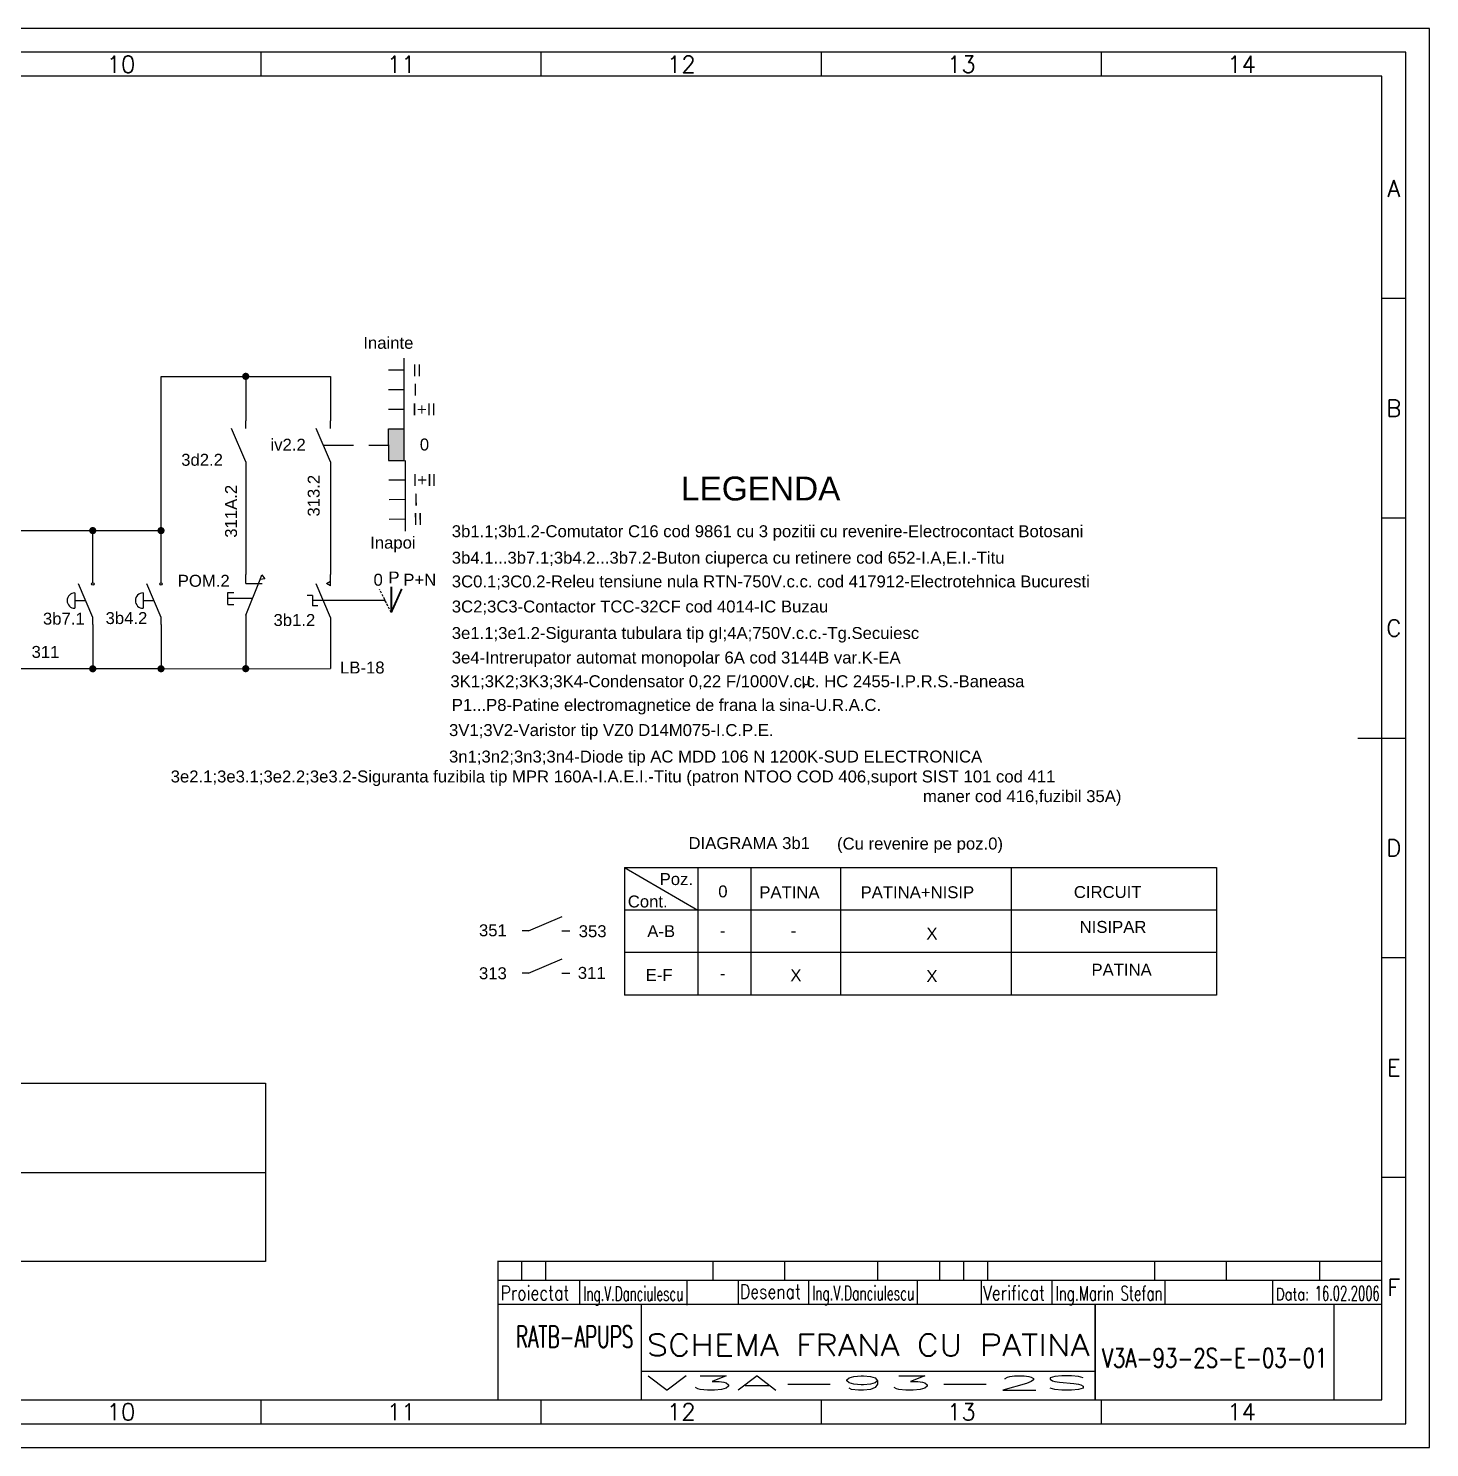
# Model space of a CAD drawing. Header units: millimetres. Extents: x 2692 to 3533, y 1475 to 1772.
# Drawn here: x 3239.8 to 3533.1, y 1475.4 to 1772.4 of the extents above; entities that cross this region are included whole.
import ezdxf
from ezdxf.enums import TextEntityAlignment as Align

# ---------------------------------------------------------------- set-up
doc = ezdxf.new("R2010")
doc.units = ezdxf.units.MM
doc.linetypes.add('DASHED', pattern=[0.75, 0.5, -0.25])
doc.linetypes.add('DASHED2', pattern=[9.525, 6.35, -3.175])
doc.layers.add('INDICATOR', color=7, linetype='Continuous')
doc.styles.add('ISO', font='SIMPLEX.shx')
doc.styles.add('ROMANS', font='ROMANS.shx', dxfattribs={"width": 0.8})
doc.styles.get("Standard").update_dxf_attribs({"font": 'arial.ttf'})

# ---------------------------------------------------------------- blocks, each defined once
blk = doc.blocks.new('4a4')
at = {"color": 70}
for p, q in [((-244.6, 287), (-244.6, 292)), ((-185.96, 287), (-185.96, 292)), ((-127.32, 287), (-127.32, 292)), ((-68.68, 287), (-68.68, 292)), ((-5, 240.5), (-10, 240.5)), ((-5, 194.5), (-10, 194.5)), ((-15, 148.5), (-5, 148.5)), ((-5, 102.5), (-10, 102.5)), ((-5, 56.5), (-10, 56.5)), ((-244.6, 5), (-244.6, 10)), ((-185.96, 5), (-185.96, 10)), ((-127.32, 5), (-127.32, 10)), ((-68.68, 5), (-68.68, 10))]:
    blk.add_line(p, q, dxfattribs=at)
at = {"color": 240}
for points in [[(0, 0), (0, 297), (-841, 297), (-841, 0)], [(-5, 5), (-5, 292), (-836, 292), (-836, 5)]]:
    blk.add_lwpolyline(points, close=True, dxfattribs=at)
at = {"color": 70}
blk.add_lwpolyline([(-831, 287), (-831, 10), (-10, 10), (-10, 287)], close=True, dxfattribs=at)
at = {"color": 50, "style": 'ISO'}
for s, p in [('10', (-273.92, 289.48)), ('11', (-215.28, 289.48)), ('12', (-156.64, 289.48)), ('13', (-98, 289.48)), ('14', (-39.36, 289.48)), ('A', (-7.5, 263.5)), ('B', (-7.5, 217.5)), ('C', (-7.5, 171.5)), ('D', (-7.5, 125.5)), ('E', (-7.5, 79.5)), ('F', (-7.5, 33.5)), ('10', (-273.92, 7.48)), ('11', (-215.28, 7.48)), ('12', (-156.64, 7.48)), ('13', (-98, 7.48)), ('14', (-39.36, 7.48))]:
    blk.add_text(s, height=3.5, dxfattribs=at).set_placement(p, align=Align.MIDDLE)
blk = doc.blocks.new('indic-el')
at = {"layer": 'INDICATOR', "color": 1}
for p, q in [((-180, 25), (-180, 29)), ((-175, 25), (-175, 29)), ((-140, 25), (-140, 29)), ((-125, 25), (-125, 29)), ((-105.5, 25), (-105.5, 29)), ((-87.5, 25), (-87.5, 29)), ((-82.5, 25), (-82.5, 29)), ((-47.5, 25), (-47.5, 29)), ((-32.5, 25), (-32.5, 29)), ((-13, 25), (-13, 29)), ((-167.9, 20), (-167.9, 25)), ((-145.42, 19.8), (-145.42, 24.8)), ((-134.65, 20.08), (-134.65, 25.08)), ((-119.93, 20), (-119.93, 25)), ((-97.19, 20), (-97.19, 25)), ((-83.77, 20), (-83.77, 25)), ((-69.03, 20), (-69.03, 25)), ((-45.33, 20), (-45.33, 25)), ((-22.83, 20), (-22.83, 25)), ((-155, 6), (-60, 6))]:
    blk.add_line(p, q, dxfattribs=at)
at = {"layer": 'INDICATOR'}
blk.add_line((-92.5, 25), (-92.5, 29), dxfattribs=at)
at = {"layer": 'INDICATOR', "const_width": 0.3, "flags": 128}
for points in [[(0, 29), (-185, 29), (-185, 0)], [(0, 25), (-185, 25)], [(0, 20), (-185, 20)], [(-155, 0), (-155, 20)], [(-60, 0), (-60, 20)], [(-10, 0), (-10, 20)]]:
    blk.add_lwpolyline(points, dxfattribs=at)
at = {"layer": 'INDICATOR', "color": 1, "style": 'ROMANS', "width": 0.8}
for s, height, p in [('Proiectat', 3, (-184.48, 20.88)), ('Desenat', 3, (-134.37, 21.17)), ('Verificat', 3, (-83.49, 20.88)), ('Data:', 2.5, (-22.15, 20.88))]:
    blk.add_text(s, height=height, dxfattribs=at).set_placement(p)
at = {"layer": 'INDICATOR', "style": 'ROMANS', "width": 0.570908}
blk.add_text('RATB-APUPS', height=4.5, dxfattribs=at).set_placement((-181.28, 10.96), (-156.69, 10.96), align=Align.FIT)
at = {"layer": 'INDICATOR', "color": 1, "style": 'ROMANS'}
for tag, height, width, p, p2 in [('DESENAT', 3, 1.116423, (-119.25, 20.84), (-97.88, 20.84)), ('VERIFICAT', 3, 1.074468, (-68.34, 20.8), (-45.93, 20.8)), ('DATA', 3, 1.321041, (-14.04, 20.81), (-0.45, 20.81)), ('PROIECTAT', 3, 0.908325, (-167.12, 20.74), (-146.23, 20.74)), ('NUME_DESEN', 4.5, 2.080219, (-153.9, 9.22), (-61.18, 9.22)), ('NUMAR', 4, 2.383056, (-58.61, 6.76), (-11.4, 6.76)), ('ANS', 3, 11.421134, (-154.04, 2.01), (-61.04, 2.01))]:
    blk.add_attdef(tag, text='', height=height, dxfattribs=dict(at, width=width)).set_placement(p, p2, align=Align.FIT)

msp = doc.modelspace()

# ---------------------------------------------------------------- hatches: boundary and pattern name
msp.add_hatch(color=1).paths.add_polyline_path([(3318.45, 1688.54), (3315.14, 1688.54), (3315.14, 1685.23), (3315.18, 1681.92), (3318.45, 1681.96)])

# ---------------------------------------------------------------- linework, layer by layer
at = {"color": 1}
for p, q in [((3318.45, 1681.96), (3318.45, 1703.33)), ((3267.55, 1666.9), (3267.55, 1699.55)), ((3267.55, 1699.55), (3285.29, 1699.55)), ((3285.29, 1699.55), (3303.02, 1699.55)), ((3285.29, 1699.55), (3285.29, 1690.26)), ((3303.02, 1699.55), (3303.02, 1690.26)), ((3318.45, 1700.86), (3315.14, 1700.84)), ((3318.45, 1696.75), (3315.14, 1696.73)), ((3285.29, 1688.62), (3285.29, 1690.26)), ((3303.02, 1688.62), (3303.02, 1690.26)), ((3318.45, 1692.64), (3315.14, 1692.62)), ((3285.29, 1681.64), (3282.29, 1688.64)), ((3303.02, 1681.64), (3300.02, 1688.64)), ((3315.14, 1688.54), (3318.45, 1688.54)), ((3315.14, 1685.23), (3315.14, 1688.54)), ((3315.14, 1685.23), (3315.18, 1681.92)), ((3285.29, 1681.64), (3285.29, 1680.26)), ((3303.02, 1681.64), (3303.02, 1680.26)), ((3315.18, 1681.92), (3318.49, 1681.96)), ((3318.72, 1667.18), (3318.72, 1681.97)), ((3285.29, 1680.26), (3285.29, 1658.07)), ((3303.02, 1680.26), (3303.02, 1658.07)), ((3318.54, 1677.86), (3315.23, 1677.83)), ((3318.6, 1673.75), (3315.29, 1673.73)), ((3318.65, 1669.64), (3315.34, 1669.62)), ((3237.88, 1667.28), (3267.93, 1667.28)), ((3253.27, 1656.37), (3253.27, 1666.9)), ((3267.55, 1656.37), (3267.55, 1666.9)), ((3285.29, 1656.23), (3285.29, 1658.07)), ((3288.29, 1657.07), (3288.66, 1658)), ((3288.66, 1658), (3289.28, 1657.21)), ((3303.02, 1657.62), (3303.02, 1658.07)), ((3303.02, 1655.7), (3303.02, 1657.62)), ((3253.27, 1649.12), (3250.27, 1656.12)), ((3267.55, 1649.12), (3264.55, 1656.12)), ((3281.54, 1654.32), (3282.79, 1654.32)), ((3281.54, 1651.82), (3281.54, 1654.32)), ((3285.29, 1649.57), (3288.29, 1657.07)), ((3289.28, 1657.21), (3288.29, 1657.07)), ((3302.16, 1656.2), (3303.02, 1656.7)), ((3303.02, 1655.7), (3302.16, 1656.2)), ((3249.52, 1654.24), (3249.52, 1651.01)), ((3249.52, 1652.62), (3251.77, 1652.63)), ((3263.8, 1654.24), (3263.8, 1651.01)), ((3263.8, 1652.62), (3266.05, 1652.63)), ((3286.69, 1653.07), (3281.54, 1653.07)), ((3281.54, 1651.82), (3282.79, 1651.82)), ((3299.27, 1653.69), (3298.18, 1653.69)), ((3299.27, 1653.69), (3299.27, 1651.56)), ((3314.49, 1652.62), (3299.27, 1652.62)), ((3300.36, 1651.56), (3299.27, 1651.56)), ((3253.27, 1647.62), (3253.27, 1649.12)), ((3267.55, 1647.62), (3267.55, 1649.12)), ((3285.29, 1649.57), (3285.29, 1638.38)), ((3303.02, 1649.12), (3303.02, 1638.4)), ((3253.27, 1647.62), (3253.27, 1638.36)), ((3267.55, 1647.62), (3267.55, 1638.36)), ((3267.55, 1638.36), (3238.24, 1638.36)), ((3267.18, 1638.36), (3303.02, 1638.4)), ((3364.59, 1596.76), (3488.49, 1596.76)), ((3364.59, 1596.76), (3364.59, 1570.05)), ((3364.59, 1596.76), (3379.93, 1587.86)), ((3379.93, 1596.76), (3379.93, 1570.05)), ((3391, 1596.76), (3391, 1570.05)), ((3409.79, 1596.76), (3409.79, 1570.05)), ((3445.49, 1596.76), (3445.49, 1570.05)), ((3488.49, 1596.76), (3488.49, 1570.05)), ((3344.5, 1583.53), (3351.5, 1586.53)), ((3488.49, 1587.86), (3364.59, 1587.86)), ((3344.5, 1583.53), (3343.12, 1583.53)), ((3351.48, 1583.53), (3353.12, 1583.53)), ((3344.5, 1574.63), (3351.5, 1577.63)), ((3488.49, 1578.95), (3364.59, 1578.95)), ((3344.5, 1574.63), (3343.12, 1574.63)), ((3351.48, 1574.63), (3353.12, 1574.63)), ((3488.49, 1570.05), (3364.59, 1570.05)), ((2712.83, 1551.61), (3289.45, 1551.61)), ((3289.45, 1551.61), (3289.45, 1514.31)), ((3094.28, 1532.96), (3289.45, 1532.96)), ((3289.45, 1514.31), (2712.83, 1514.31))]:
    msp.add_line(p, q, dxfattribs=at)
at = {"color": 1, "linetype": 'DASHED2'}
msp.add_line((3301.52, 1685.14), (3315.14, 1685.14), dxfattribs=at)
at = {"color": 1, "linetype": 'DASHED'}
msp.add_line((3315.74, 1650.13), (3313.3, 1654.97), dxfattribs=at)
at = {"color": 1, "const_width": 0.75}
for points in [[(3284.91, 1699.55, 1), (3285.66, 1699.55, 1)], [(3252.89, 1667.27, 1), (3253.64, 1667.27, 1)], [(3267.18, 1667.27, 1), (3267.93, 1667.27, 1)], [(3252.89, 1638.35, 1), (3253.64, 1638.35, 1)], [(3267.18, 1638.36, 1), (3267.93, 1638.36, 1)], [(3284.91, 1638.38, 1), (3285.66, 1638.38, 1)]]:
    msp.add_lwpolyline(points, format="xyb", close=True, dxfattribs=at)
at = {"color": 1, "flags": 128}
for points in [[(3285.29, 1656.23), (3288.7, 1656.23)], [(3303.02, 1649.12), (3300.02, 1656.12)]]:
    msp.add_lwpolyline(points, dxfattribs=at)
at = {"color": 1, "const_width": 0.4, "flags": 128}
for points in [[(3315.74, 1650.13), (3315.76, 1655.55)], [(3315.74, 1650.13), (3317.95, 1655.08)]]:
    msp.add_lwpolyline(points, dxfattribs=at)
at = {"color": 1}
for centre in [(3253.27, 1656.1), (3267.55, 1656.1)]:
    msp.add_circle(centre, 0.273, dxfattribs=at)
for centre in [(3249.52, 1652.62), (3263.8, 1652.62)]:
    msp.add_arc(centre, 1.61, 90, 270, dxfattribs=at)

# ---------------------------------------------------------------- block references
msp.add_blockref('4a4', (3533.1, 1475.37))
ref = msp.add_blockref('indic-el', (3523.1, 1485.37), dxfattribs=at)
ref.add_attrib('NUME_DESEN', 'SCHEMA FRANA CU PATINA', dxfattribs={"layer": 'INDICATOR', "color": 1, "height": 4.5, "style": 'ROMANS', "width": 1.008591}).set_placement((3369.2, 1494.59), (3461.92, 1494.59), align=Align.FIT)
ref.add_attrib('ANS', 'V3A-93-2S', dxfattribs={"layer": 'INDICATOR', "color": 1, "height": 3, "style": 'ROMANS', "width": 3.518944}).set_placement((3369.06, 1487.38), (3462.07, 1487.38), align=Align.FIT)
ref.add_attrib('NUMAR', 'V3A-93-2S-E-03-01', dxfattribs={"layer": 'INDICATOR', "color": 1, "height": 4, "style": 'ROMANS', "width": 0.696174}).set_placement((3464.49, 1492.13), (3511.7, 1492.13), align=Align.FIT)
ref.add_attrib('DESENAT', 'Ing.V.Danciulescu', dxfattribs={"layer": 'INDICATOR', "color": 1, "height": 3, "style": 'ROMANS', "width": 0.566669}).set_placement((3403.85, 1506.21), (3425.22, 1506.21), align=Align.FIT)
ref.add_attrib('VERIFICAT', 'Ing.Marin Stefan', dxfattribs={"layer": 'INDICATOR', "color": 1, "height": 3, "style": 'ROMANS', "width": 0.612783}).set_placement((3454.77, 1506.17), (3477.18, 1506.17), align=Align.FIT)
ref.add_attrib('DATA', '16.02.2006', dxfattribs={"layer": 'INDICATOR', "color": 1, "height": 3, "style": 'ROMANS', "width": 0.537373}).set_placement((3509.06, 1506.18), (3522.65, 1506.18), align=Align.FIT)
ref.add_attrib('PROIECTAT', 'Ing.V.Danciulescu', dxfattribs={"layer": 'INDICATOR', "color": 1, "height": 3, "style": 'ROMANS', "width": 0.553941}).set_placement((3355.98, 1506.11), (3376.87, 1506.11), align=Align.FIT)

# ---------------------------------------------------------------- texts
for s, p in [('Inainte', (3309.9, 1705.32)), ('II', (3320.17, 1699.59)), ('I', (3320.3, 1695.54)), ('I+II', (3320.15, 1691.41)), ('iv2.2', (3290.47, 1684)), ('0', (3321.73, 1684.04)), ('3d2.2', (3271.78, 1680.84)), ('I+II', (3320.24, 1676.63)), ('3b1.1;3b1.2-Comutator C16 cod 9861 cu 3 pozitii cu revenire-Electrocontact Botosani', (3328.42, 1665.89)), ('Inapoi', (3311.33, 1663.51)), ('3b4.1...3b7.1;3b4.2...3b7.2-Buton ciuperca cu retinere cod 652-I.A,E.I.-Titu', (3328.42, 1660.35)), ('POM.2', (3271.06, 1655.52)), ('0', (3312.04, 1655.74)), ('P', (3315.15, 1656.21)), ('P+N', (3318.27, 1655.75)), ('3C0.1;3C0.2-Releu tensiune nula RTN-750V.c.c. cod 417912-Electrotehnica Bucuresti', (3328.42, 1655.39)), ('3C2;3C3-Contactor TCC-32CF cod 4014-IC Buzau', (3328.42, 1650.14)), ('3b7.1', (3242.84, 1647.6)), ('3b4.2', (3255.95, 1647.72)), ('3b1.2', (3291.1, 1647.31)), ('3e1.1;3e1.2-Siguranta tubulara tip gI;4A;750V.c.c.-Tg.Secuiesc', (3328.42, 1644.59)), ('311', (3240.46, 1640.64)), ('LB-18', (3305.03, 1637.37)), ('3e4-Intrerupator automat monopolar 6A cod 3144B var.K-EA', (3328.42, 1639.46)), ('3K1;3K2;3K3;3K4-Condensator 0,22 F/1000V.c.c. HC 2455-I.P.R.S.-Baneasa', (3328.13, 1634.5)), ('P1...P8-Patine electromagnetice de frana la sina-U.R.A.C.', (3328.42, 1629.54)), ('3V1;3V2-Varistor tip VZ0 D14M075-I.C.P.E.', (3327.84, 1624.28)), ('3n1;3n2;3n3;3n4-Diode tip AC MDD 106 N 1200K-SUD ELECTRONICA', (3327.84, 1618.74)), ('3e2.1;3e3.1;3e2.2;3e3.2-Siguranta fuzibila tip MPR 160A-I.A.E.I.-Titu (patron NTOO COD 406,suport SIST 101 cod 411', (3269.58, 1614.57)), ('maner cod 416,fuzibil 35A)', (3427.05, 1610.45)), ('DIAGRAMA 3b1', (3377.97, 1600.63)), ('(Cu revenire pe poz.0)', (3409.06, 1600.53)), ('Poz.', (3371.93, 1593.1)), ('0', (3384.2, 1590.52)), ('PATINA', (3392.79, 1590.35)), ('PATINA+NISIP', (3413.99, 1590.34)), ('CIRCUIT', (3458.63, 1590.39)), ('Cont.', (3365.26, 1588.41)), ('351', (3334.11, 1582.38)), ('353', (3354.99, 1582.19)), ('A-B', (3369.34, 1582.2)), ('-', (3384.54, 1582.3)), ('-', (3399.36, 1582.3)), ('X', (3427.76, 1581.69)), ('NISIPAR', (3459.85, 1583.09)), ('313', (3334.11, 1573.39)), ('311', (3354.8, 1573.47)), ('E-F', (3369.02, 1573.04)), ('-', (3384.54, 1573.4)), ('X', (3399.29, 1572.96)), ('X', (3427.76, 1572.79)), ('PATINA', (3462.32, 1574.13))]:
    msp.add_text(s, height=2.5, dxfattribs=at).set_placement(p)
for s, p in [('313.2', (3300.76, 1670.2)), ('311A.2', (3283.46, 1665.78))]:
    msp.add_text(s, height=2.5, rotation=90, dxfattribs=at).set_placement(p)
at = {"color": 3}
msp.add_text('LEGENDA', height=5, dxfattribs=at).set_placement((3376.39, 1673.58))
at = {"color": 1, "text_generation_flag": 2}
for s, p in [('I', (3320.43, 1674.98)), ('II', (3320.35, 1670.94))]:
    msp.add_text(s, height=2.5, rotation=180.7291, dxfattribs=at).set_placement(p)
at = {"color": 1, "insert": (3401.63, 1637.43), "char_height": 2.5, "width": 15.4771, "attachment_point": 1}
msp.add_mtext('{\\fSymbol|b0|i0|c2|p18;m}', dxfattribs=at)

doc.saveas('drawing.dxf')
